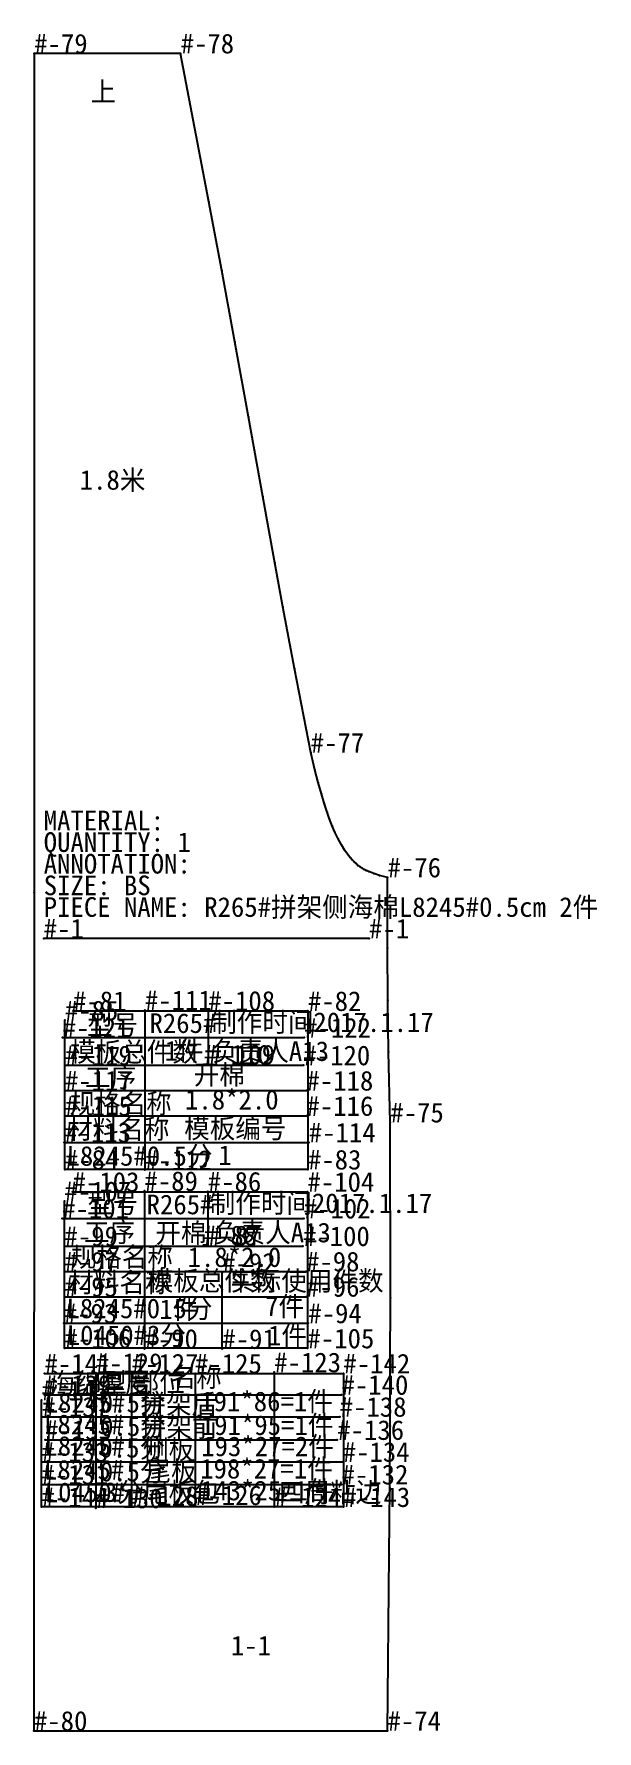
# Model space of a CAD drawing. Header units: millimetres. Extents: x 0 to 4910, y -7916 to -6956.
# Drawn here: x 4623 to 4910, y -7819 to -6956 of the extents above.
import ezdxf

# ---------------------------------------------------------------- set-up
doc = ezdxf.new("R2010")
doc.units = ezdxf.units.MM
doc.header["$MEASUREMENT"] = 0
for name, color, linetype in [('1', 7, 'CONTINUOUS'), ('15', 7, 'CONTINUOUS'), ('2', 1, 'CONTINUOUS'), ('3', 2, 'CONTINUOUS'), ('7', 5, 'CONTINUOUS'), ('8', 4, 'CONTINUOUS')]:
    doc.layers.add(name, color=color, linetype=linetype)

msp = doc.modelspace()

# ---------------------------------------------------------------- linework, layer by layer
at = {"layer": '1'}
for p, q in [((4623.357, -6966.071), (4623.348, -7392.555)), ((4697.854, -6965.977), (4623.357, -6966.071)), ((4712.222, -7041.53), (4697.854, -6965.977)), ((4718.75, -7076.336), (4712.222, -7041.53)), ((4725.457, -7112.635), (4718.75, -7076.336)), ((4732.357, -7150.727), (4725.457, -7112.635)), ((4739.688, -7191.299), (4732.357, -7150.727)), ((4745.759, -7225.028), (4739.688, -7191.299)), ((4749.831, -7247.345), (4745.759, -7225.028)), ((4755.777, -7278.677), (4749.831, -7247.345)), ((4764.026, -7321.505), (4755.777, -7278.677)), ((4766.189, -7330.304), (4764.026, -7321.505)), ((4767.827, -7336.727), (4766.189, -7330.304)), ((4769.434, -7342.551), (4767.827, -7336.727)), ((4771.009, -7347.776), (4769.434, -7342.551)), ((4772.322, -7351.813), (4771.009, -7347.776)), ((4773.608, -7355.35), (4772.322, -7351.813)), ((4774.89, -7358.788), (4773.608, -7355.35)), ((4776.256, -7361.921), (4774.89, -7358.788)), ((4777.936, -7365.338), (4776.256, -7361.921)), ((4779.602, -7368.455), (4777.936, -7365.338)), ((4781.351, -7371.267), (4779.602, -7368.455)), ((4783.185, -7373.775), (4781.351, -7371.267)), ((4784.146, -7374.926), (4783.185, -7373.775)), ((4785.102, -7375.978), (4784.146, -7374.926)), ((4786.059, -7377.029), (4785.102, -7375.978)), ((4787.109, -7377.975), (4786.059, -7377.029)), ((4788.055, -7378.827), (4787.109, -7377.975)), ((4789.096, -7379.574), (4788.055, -7378.827)), ((4790.236, -7380.315), (4789.096, -7379.574)), ((4791.271, -7380.962), (4790.236, -7380.315)), ((4792.301, -7381.509), (4791.271, -7380.962)), ((4793.531, -7382.045), (4792.301, -7381.509)), ((4796.085, -7383.013), (4793.531, -7382.045)), ((4798.939, -7383.965), (4796.085, -7383.013)), ((4803.096, -7384.949), (4798.939, -7383.965)), ((4803.08, -7420.999), (4803.096, -7384.949)), ((4623.348, -7392.555), (4623.228, -7818.844)), ((4803.256, -7447.326), (4803.08, -7420.999)), ((4803.632, -7473.643), (4803.256, -7447.326)), ((4804.51, -7509.546), (4803.632, -7473.643)), ((4804.573, -7598.764), (4804.51, -7509.546)), ((4804.453, -7632.817), (4804.573, -7598.764)), ((4804.386, -7664.063), (4804.453, -7632.817)), ((4804.219, -7695.315), (4804.386, -7664.063)), ((4803.904, -7729.478), (4804.219, -7695.315)), ((4803.074, -7818.844), (4803.904, -7729.478)), ((4623.228, -7818.844), (4803.074, -7818.844)), ((4803.074, -7818.844), (4803.074, -7818.844))]:
    msp.add_line(p, q, dxfattribs=at)
at = {"layer": '2'}
for p in [(4623.357, -6966.071), (4697.854, -6965.977), (4764.026, -7321.505), (4803.096, -7384.949), (4628.207, -7416.017), (4793.685, -7416.017), (4643.113, -7452.87), (4679.668, -7452.459), (4711.898, -7452.732), (4762.607, -7452.87), (4638.951, -7457.626), (4637.82, -7466.425), (4760.686, -7466.425), (4638.99, -7480.467), (4709.713, -7480.047), (4711.898, -7480.047), (4760.296, -7480.467), (4638.99, -7493.339), (4761.856, -7493.339), (4638.99, -7506.21), (4761.856, -7506.21), (4804.51, -7509.546), (4638.6, -7519.692), (4763.026, -7519.692), (4638.951, -7533.467), (4679.668, -7533.693), (4762.607, -7533.467), (4638.719, -7549.566), (4642.881, -7544.81), (4679.436, -7544.399), (4711.667, -7544.672), (4762.375, -7544.81), (4637.588, -7558.365), (4760.454, -7558.365), (4638.758, -7572.407), (4709.481, -7571.986), (4711.667, -7571.986), (4760.064, -7572.407), (4638.758, -7585.278), (4719.003, -7585.985), (4761.624, -7585.278), (4638.758, -7598.15), (4761.624, -7598.15), (4638.368, -7611.631), (4762.794, -7611.631), (4638.719, -7624.407), (4679.436, -7624.633), (4719.056, -7624.693), (4762.375, -7624.407), (4745.449, -7636.563), (4628.61, -7637.183), (4654.643, -7636.873), (4672.928, -7637.183), (4705.16, -7637.183), (4780.614, -7637.183), (4627.061, -7650.819), (4628.61, -7648.03), (4779.684, -7648.03), (4627.371, -7659.187), (4778.754, -7659.187), (4628.92, -7670.964), (4777.514, -7670.964), (4627.061, -7682.121), (4780.304, -7682.121), (4627.061, -7693.588), (4779.684, -7693.588), (4627.061, -7705.075), (4654.643, -7705.674), (4672.928, -7704.435), (4705.16, -7704.125), (4745.449, -7705.054), (4780.614, -7705.075), (4623.228, -7818.844), (4803.074, -7818.844)]:
    msp.add_point(p, dxfattribs=at)
at = {"layer": '3'}
for p in [(4712.222, -7041.53), (4718.75, -7076.336), (4725.457, -7112.635), (4732.357, -7150.727), (4739.688, -7191.299), (4745.759, -7225.028), (4749.831, -7247.345), (4755.777, -7278.677), (4766.189, -7330.304), (4767.827, -7336.727), (4769.434, -7342.551), (4771.009, -7347.776), (4772.322, -7351.813), (4773.608, -7355.35), (4774.89, -7358.788), (4776.256, -7361.921), (4777.936, -7365.338), (4779.602, -7368.455), (4781.351, -7371.267), (4783.185, -7373.775), (4784.146, -7374.926), (4785.102, -7375.978), (4786.059, -7377.029), (4787.109, -7377.975), (4788.055, -7378.827), (4789.096, -7379.574), (4790.236, -7380.315), (4791.271, -7380.962), (4792.301, -7381.509), (4793.531, -7382.045), (4796.085, -7383.013), (4798.939, -7383.965), (4623.348, -7392.555), (4803.08, -7420.999), (4803.256, -7447.326), (4803.632, -7473.643), (4804.573, -7598.764), (4804.453, -7632.817), (4804.386, -7664.063), (4804.219, -7695.315), (4803.904, -7729.478)]:
    msp.add_point(p, dxfattribs=at)
at = {"layer": '7'}
msp.add_line((4793.685, -7416.017), (4628.207, -7416.017), dxfattribs=at)
at = {"layer": '8'}
for p, q in [((4643.113, -7452.87), (4762.607, -7452.87)), ((4679.668, -7452.459), (4679.668, -7533.693)), ((4711.898, -7452.732), (4711.898, -7480.047)), ((4762.607, -7452.87), (4762.607, -7533.467)), ((4638.951, -7533.467), (4638.951, -7457.626)), ((4637.82, -7466.425), (4760.686, -7466.425)), ((4638.99, -7480.467), (4760.296, -7480.467)), ((4711.898, -7480.047), (4709.713, -7480.047)), ((4638.99, -7493.339), (4761.856, -7493.339)), ((4638.99, -7506.21), (4761.856, -7506.21)), ((4638.6, -7519.692), (4763.026, -7519.692)), ((4762.607, -7533.467), (4638.951, -7533.467)), ((4638.719, -7624.407), (4638.719, -7549.566)), ((4642.881, -7544.81), (4762.375, -7544.81)), ((4679.436, -7544.399), (4679.436, -7624.633)), ((4711.667, -7544.672), (4711.667, -7571.986)), ((4762.375, -7544.81), (4762.375, -7624.407)), ((4637.588, -7558.365), (4760.454, -7558.365)), ((4638.758, -7572.407), (4760.064, -7572.407)), ((4711.667, -7571.986), (4709.481, -7571.986)), ((4638.758, -7585.278), (4761.624, -7585.278)), ((4719.056, -7624.693), (4719.003, -7585.985)), ((4638.758, -7598.15), (4761.624, -7598.15)), ((4638.368, -7611.631), (4762.794, -7611.631)), ((4762.375, -7624.407), (4638.719, -7624.407)), ((4745.449, -7636.563), (4745.449, -7705.054)), ((4628.61, -7637.183), (4780.614, -7637.183)), ((4654.643, -7636.873), (4654.643, -7705.674)), ((4672.928, -7637.183), (4672.928, -7704.435)), ((4705.16, -7637.183), (4705.16, -7704.125)), ((4780.614, -7637.183), (4780.614, -7705.075)), ((4627.061, -7705.075), (4627.061, -7650.819)), ((4628.61, -7648.03), (4779.684, -7648.03)), ((4627.371, -7659.187), (4778.754, -7659.187)), ((4628.92, -7670.964), (4777.514, -7670.964)), ((4627.061, -7682.121), (4780.304, -7682.121)), ((4627.061, -7693.588), (4779.684, -7693.588)), ((4780.614, -7705.075), (4627.061, -7705.075))]:
    msp.add_line(p, q, dxfattribs=at)

# ---------------------------------------------------------------- texts
at = {"layer": '1'}
for s, p in [('MATERIAL: ', (4628.207, -7361.017)), ('QUANTITY: 1', (4628.207, -7372.017)), ('ANNOTATION: ', (4628.207, -7383.017)), ('SIZE: BS', (4628.207, -7394.017)), ('PIECE NAME: R265#拼架侧海棉L8245#0.5cm 2件', (4628.207, -7405.017))]:
    msp.add_text(s, height=10, dxfattribs=at).set_placement(p)
at = {"layer": '15'}
for s, p in [('上', (4652.028, -6990.444)), ('1.8米', (4646.528, -7187.844)), ('型号', (4650.234, -7464.949)), ('R265#', (4682.004, -7464.068)), ('制作时间2017.1.17', (4713.403, -7463.57)), ('模板总件数', (4641.628, -7478.644)), ('1件', (4689.717, -7478.089)), ('负责人A13', (4713.9, -7478.299)), ('工序', (4649.281, -7491.561)), ('开棉', (4704.528, -7490.244)), ('规格名称', (4641.328, -7504.944)), ('1.8*2.0', (4700.089, -7502.979)), ('材料名称', (4640.181, -7517.849)), ('模板编号', (4699.663, -7517.554)), ('L8245#0.5分', (4639.828, -7531.579)), ('1', (4717.062, -7531.172)), ('型号', (4650.231, -7555.578)), ('R265#', (4680.533, -7556.255)), ('制作时间2017.1.17', (4712.631, -7555.578)), ('工序', (4648.645, -7570.268)), ('负责人A13', (4714.848, -7570.516)), ('开棉', (4684.959, -7570.816)), ('规格名称', (4641.908, -7582.942)), ('1.8*2.0', (4701.418, -7583.019)), ('材料名称', (4640.695, -7595.913)), ('模板总件数', (4681.116, -7595.034)), ('实际使用件数', (4723.079, -7595.069)), ('L8245#0.5分', (4639.777, -7609.093)), ('1件', (4687.05, -7609.466)), ('7件', (4740.853, -7608.043)), ('L0450#3分', (4639.929, -7622.744)), ('1件', (4742.324, -7622.819)), ('海绵型号', (4631.511, -7646.823)), ('厚度', (4656.59, -7646.927)), ('部位', (4674.008, -7646.644)), ('名称', (4692.761, -7644.067)), ('191*86=1件', (4707.83, -7656.395)), ('L8245#', (4628.73, -7657.086)), ('0.5分', (4656.73, -7657.086)), ('拼架后', (4677.447, -7657.808)), ('L8245#', (4628.364, -7668.066)), ('0.5分', (4656.913, -7668.981)), ('拼架前', (4677.566, -7669.491)), ('191*95=1件', (4708.138, -7668.478)), ('L8245#', (4628.547, -7679.046)), ('0.5分', (4656.547, -7679.961)), ('侧板', (4678.713, -7680.923)), ('193*27=2件', (4708.328, -7679.244)), ('198*27=1件', (4707.804, -7690.593)), ('L8245#', (4628.364, -7691.124)), ('0.5分', (4656.73, -7692.039)), ('尾板', (4679.973, -7691.859)), ('L0450#', (4628.747, -7702.627)), ('3分', (4658.781, -7702.491)), ('尾板包', (4678.692, -7702.659)), ('143*25=1件', (4708.132, -7701.693)), ('四周粘边', (4747.866, -7702.64)), ('1-1', (4723.428, -7780.544))]:
    msp.add_text(s, height=10, dxfattribs=at).set_placement(p)
at = {"layer": '2'}
for s, p in [('#-79', (4623.357, -6966.071)), ('#-78', (4697.854, -6965.977)), ('#-77', (4764.026, -7321.505)), ('#-76', (4803.096, -7384.949)), ('#-1', (4628.207, -7416.017)), ('#-1', (4793.685, -7416.017)), ('#-81', (4643.113, -7452.87)), ('#-111', (4679.668, -7452.459)), ('#-108', (4711.898, -7452.732)), ('#-82', (4762.607, -7452.87)), ('#-85', (4638.951, -7457.626)), ('#-121', (4637.82, -7466.425)), ('#-122', (4760.686, -7466.425)), ('#-119', (4638.99, -7480.467)), ('#-110', (4709.713, -7480.047)), ('#-109', (4711.898, -7480.047)), ('#-120', (4760.296, -7480.467)), ('#-117', (4638.99, -7493.339)), ('#-118', (4761.856, -7493.339)), ('#-115', (4638.99, -7506.21)), ('#-116', (4761.856, -7506.21)), ('#-75', (4804.51, -7509.546)), ('#-113', (4638.6, -7519.692)), ('#-114', (4763.026, -7519.692)), ('#-84', (4638.951, -7533.467)), ('#-112', (4679.668, -7533.693)), ('#-83', (4762.607, -7533.467)), ('#-107', (4638.719, -7549.566)), ('#-103', (4642.881, -7544.81)), ('#-89', (4679.436, -7544.399)), ('#-86', (4711.667, -7544.672)), ('#-104', (4762.375, -7544.81)), ('#-101', (4637.588, -7558.365)), ('#-102', (4760.454, -7558.365)), ('#-99', (4638.758, -7572.407)), ('#-88', (4709.481, -7571.986)), ('#-87', (4711.667, -7571.986)), ('#-100', (4760.064, -7572.407)), ('#-97', (4638.758, -7585.278)), ('#-92', (4719.003, -7585.985)), ('#-98', (4761.624, -7585.278)), ('#-95', (4638.758, -7598.15)), ('#-96', (4761.624, -7598.15)), ('#-93', (4638.368, -7611.631)), ('#-94', (4762.794, -7611.631)), ('#-106', (4638.719, -7624.407)), ('#-90', (4679.436, -7624.633)), ('#-91', (4719.056, -7624.693)), ('#-105', (4762.375, -7624.407)), ('#-141', (4628.61, -7637.183)), ('#-129', (4654.643, -7636.873)), ('#-127', (4672.928, -7637.183)), ('#-125', (4705.16, -7637.183)), ('#-123', (4745.449, -7636.563)), ('#-142', (4780.614, -7637.183)), ('#-145', (4627.061, -7650.819)), ('#-139', (4628.61, -7648.03)), ('#-140', (4779.684, -7648.03)), ('#-137', (4627.371, -7659.187)), ('#-138', (4778.754, -7659.187)), ('#-135', (4628.92, -7670.964)), ('#-136', (4777.514, -7670.964)), ('#-133', (4627.061, -7682.121)), ('#-134', (4780.304, -7682.121)), ('#-131', (4627.061, -7693.588)), ('#-132', (4779.684, -7693.588)), ('#-144', (4627.061, -7705.075)), ('#-130', (4654.643, -7705.674)), ('#-128', (4672.928, -7704.435)), ('#-126', (4705.16, -7704.125)), ('#-124', (4745.449, -7705.054)), ('#-143', (4780.614, -7705.075)), ('#-80', (4623.228, -7818.844)), ('#-74', (4803.074, -7818.844))]:
    msp.add_text(s, height=10, dxfattribs=at).set_placement(p)

doc.saveas('drawing.dxf')
